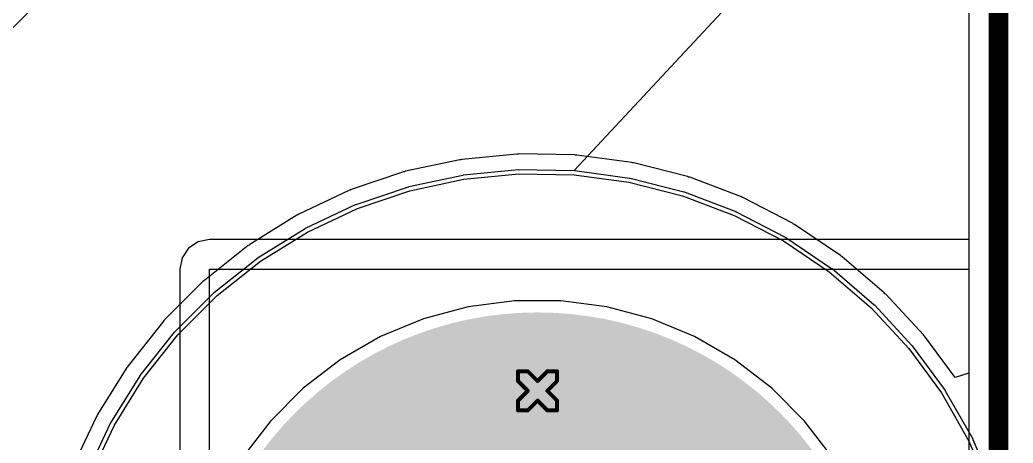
# Model space of a CAD drawing. Header units: inches. Extents: x -11 to 5379, y 0 to 5429.
# Drawn here: x 331.26 to 344.19, y 8.76 to 14.27 of the extents above; entities that cross this region are included whole.
import ezdxf

# ---------------------------------------------------------------- set-up
doc = ezdxf.new("R2010")
doc.units = ezdxf.units.IN
for name, color, linetype in [('Board Outline', 216, 'Continuous'), ('Bottom Layer', 5, 'Continuous'), ('Bottom Solder', 6, 'Continuous'), ('Drill Drawing', 1, 'Continuous'), ('GND', 16, 'Continuous'), ('Multi-Layer', 9, 'Continuous'), ('PWR', 76, 'Continuous'), ('Top Layer', 1, 'Continuous'), ('Top Solder', 216, 'Continuous'), ('Via Holes', 16, 'Continuous')]:
    doc.layers.add(name, color=color, linetype=linetype)

msp = doc.modelspace()

# ---------------------------------------------------------------- hatches: boundary and pattern name
at = {"layer": 'Bottom Layer'}
h = msp.add_hatch(color=5, dxfattribs=at)
edge = h.paths.add_edge_path()
edge.add_arc((338, 6), 4.36, 0, 360)
h = msp.add_hatch(color=5, dxfattribs=at)
edge = h.paths.add_edge_path()
edge.add_arc((338, 9.442), 0.3, 0, 360)
at = {"layer": 'Bottom Solder'}
h = msp.add_hatch(color=6, dxfattribs=at)
edge = h.paths.add_edge_path()
edge.add_arc((338, 6), 4.462, 0, 360)
at = {"layer": 'GND'}
h = msp.add_hatch(color=16, dxfattribs=at)
edge = h.paths.add_edge_path()
edge.add_arc((338, 6), 4.36, 0, 360)
h = msp.add_hatch(color=16, dxfattribs=at)
edge = h.paths.add_edge_path()
edge.add_arc((338, 9.442), 0.3, 0, 360)
at = {"layer": 'Multi-Layer'}
h = msp.add_hatch(color=9, dxfattribs=at)
edge = h.paths.add_edge_path()
edge.add_arc((338, 6), 4.36, 0, 360)
at = {"layer": 'PWR'}
h = msp.add_hatch(color=76, dxfattribs=at)
edge = h.paths.add_edge_path()
edge.add_arc((338, 6), 4.36, 0, 360)
h = msp.add_hatch(color=76, dxfattribs=at)
edge = h.paths.add_edge_path()
edge.add_arc((338, 9.442), 0.3, 0, 360)
at = {"layer": 'Top Layer'}
h = msp.add_hatch(color=1, dxfattribs=at)
edge = h.paths.add_edge_path()
edge.add_arc((338, 6), 4.36, 0, 360)
h = msp.add_hatch(color=1, dxfattribs=at)
edge = h.paths.add_edge_path()
edge.add_arc((338, 9.442), 0.3, 0, 360)
at = {"layer": 'Top Solder'}
h = msp.add_hatch(color=216, dxfattribs=at)
edge = h.paths.add_edge_path()
edge.add_arc((338, 6), 4.462, 0, 360)
at = {"layer": 'Via Holes'}
h = msp.add_hatch(color=7, dxfattribs=at)
edge = h.paths.add_edge_path()
edge.add_arc((338, 9.442), 0.15, 0, 360)

# ---------------------------------------------------------------- linework, layer by layer
at = {"layer": 'Board Outline'}
msp.add_lwpolyline([(344, 0, 0.254, 0.254, 0), (344, 110, 0.254, 0.254, 0)], format="xyseb", dxfattribs=at)
at = {"layer": 'Bottom Layer'}
for p, q in [((343.612, 100.329), (343.612, 9.672)), ((330.539, 13.537), (332.802, 15.8)), ((336.987, 12.449), (336.283, 12.299)), ((337.002, 12.45), (336.987, 12.449)), ((337.016, 12.454), (337.002, 12.45)), ((337.732, 12.523), (337.016, 12.454)), ((337.747, 12.522), (337.732, 12.523)), ((337.762, 12.524), (337.747, 12.522)), ((338.482, 12.511), (337.762, 12.524)), ((338.497, 12.508), (338.482, 12.511)), ((338.511, 12.508), (338.497, 12.508)), ((339.225, 12.413), (338.511, 12.508)), ((339.239, 12.408), (339.225, 12.413)), ((336.254, 12.291), (335.572, 12.06)), ((336.269, 12.293), (336.254, 12.291)), ((336.283, 12.299), (336.269, 12.293)), ((339.254, 12.407), (339.239, 12.408)), ((339.952, 12.23), (339.254, 12.407)), ((336.337, 12.045), (337.041, 12.196)), ((337.041, 12.196), (337.757, 12.265)), ((337.757, 12.265), (338.477, 12.252)), ((338.477, 12.252), (339.19, 12.156)), ((339.19, 12.156), (339.888, 11.979)), ((339.965, 12.224), (339.952, 12.23)), ((339.98, 12.221), (339.965, 12.224)), ((340.653, 11.965), (339.98, 12.221)), ((335.545, 12.049), (334.894, 11.742)), ((335.559, 12.053), (335.545, 12.049)), ((335.572, 12.06), (335.559, 12.053)), ((335.655, 11.815), (336.337, 12.045)), ((339.888, 11.979), (340.561, 11.723)), ((340.666, 11.957), (340.653, 11.965)), ((340.68, 11.953), (340.666, 11.957)), ((341.319, 11.622), (340.68, 11.953)), ((335.004, 11.508), (335.655, 11.815)), ((334.867, 11.728), (334.256, 11.348)), ((334.881, 11.733), (334.867, 11.728)), ((334.894, 11.742), (334.881, 11.733)), ((340.561, 11.723), (341.2, 11.392)), ((334.392, 11.128), (335.004, 11.508)), ((341.331, 11.612), (341.319, 11.622)), ((341.345, 11.607), (341.331, 11.612)), ((341.942, 11.204), (341.345, 11.607)), ((341.2, 11.392), (341.797, 10.99)), ((334.232, 11.331), (333.668, 10.884)), ((334.245, 11.338), (334.232, 11.331)), ((334.256, 11.348), (334.245, 11.338)), ((333.828, 10.681), (334.392, 11.128)), ((341.952, 11.194), (341.942, 11.204)), ((341.965, 11.186), (341.952, 11.194)), ((342.512, 10.718), (341.965, 11.186)), ((333.645, 10.864), (333.136, 10.355)), ((333.658, 10.872), (333.645, 10.864)), ((333.668, 10.884), (333.658, 10.872)), ((341.797, 10.99), (342.344, 10.522)), ((333.319, 10.172), (333.828, 10.681)), ((342.521, 10.706), (342.512, 10.718)), ((342.534, 10.698), (342.521, 10.706)), ((343.023, 10.17), (342.534, 10.698)), ((342.344, 10.522), (342.833, 9.994)), ((333.136, 10.355), (333.128, 10.343)), ((333.117, 10.333), (332.669, 9.769)), ((333.128, 10.343), (333.117, 10.333)), ((332.872, 9.608), (333.319, 10.172)), ((343.031, 10.157), (343.023, 10.17)), ((343.042, 10.147), (343.031, 10.157)), ((343.434, 9.614), (343.042, 10.147)), ((342.833, 9.994), (343.259, 9.414)), ((332.652, 9.745), (332.272, 9.133)), ((332.662, 9.756), (332.652, 9.745)), ((332.669, 9.769), (332.662, 9.756)), ((332.492, 8.996), (332.872, 9.608)), ((343.612, 9.672), (343.434, 9.614)), ((343.259, 9.414), (343.616, 8.788)), ((332.258, 9.107), (331.951, 8.456)), ((332.267, 9.119), (332.258, 9.107)), ((332.272, 9.133), (332.267, 9.119)), ((332.185, 8.345), (332.492, 8.996)), ((343.616, 8.788), (343.898, 8.126))]:
    msp.add_line(p, q, dxfattribs=at)
at = {"layer": 'Bottom Solder'}
for p, q in [((338.478, 12.307), (5379.208, 5429.208)), ((337.036, 12.251), (337.752, 12.32)), ((337.752, 12.32), (337.755, 12.319)), ((337.755, 12.319), (337.758, 12.32)), ((337.758, 12.32), (338.478, 12.307)), ((338.478, 12.307), (338.481, 12.306)), ((338.481, 12.306), (338.484, 12.307)), ((338.484, 12.307), (339.198, 12.211)), ((336.325, 12.099), (337.029, 12.25)), ((337.029, 12.25), (337.033, 12.25)), ((337.033, 12.25), (337.036, 12.251)), ((339.198, 12.211), (339.201, 12.209)), ((339.201, 12.209), (339.204, 12.209)), ((339.204, 12.209), (339.902, 12.032)), ((335.637, 11.867), (336.319, 12.098)), ((336.319, 12.098), (336.323, 12.097)), ((336.323, 12.097), (336.325, 12.099)), ((339.902, 12.032), (339.904, 12.03)), ((339.904, 12.03), (339.908, 12.031)), ((339.908, 12.031), (340.581, 11.775)), ((334.98, 11.558), (335.631, 11.865)), ((335.631, 11.865), (335.635, 11.865)), ((335.635, 11.865), (335.637, 11.867)), ((340.581, 11.775), (340.583, 11.772)), ((340.583, 11.772), (340.586, 11.772)), ((340.586, 11.772), (341.225, 11.441)), ((334.363, 11.175), (334.975, 11.555)), ((334.975, 11.555), (334.978, 11.555)), ((334.978, 11.555), (334.98, 11.558)), ((341.225, 11.441), (341.228, 11.438)), ((341.228, 11.438), (341.231, 11.438)), ((341.231, 11.438), (341.828, 11.035)), ((333.794, 10.724), (334.358, 11.171)), ((334.358, 11.171), (334.361, 11.172)), ((334.361, 11.172), (334.363, 11.175)), ((341.828, 11.035), (341.83, 11.033)), ((341.83, 11.033), (341.833, 11.032)), ((341.833, 11.032), (342.38, 10.563)), ((333.28, 10.211), (333.789, 10.72)), ((333.789, 10.72), (333.793, 10.721)), ((333.793, 10.721), (333.794, 10.724)), ((342.38, 10.563), (342.381, 10.56)), ((342.381, 10.56), (342.384, 10.559)), ((342.384, 10.559), (342.874, 10.031)), ((332.829, 9.642), (333.276, 10.206)), ((333.276, 10.206), (333.279, 10.208)), ((333.279, 10.208), (333.28, 10.211)), ((342.874, 10.031), (342.875, 10.028)), ((342.875, 10.028), (342.878, 10.027)), ((342.878, 10.027), (343.304, 9.446)), ((332.445, 9.026), (332.825, 9.637)), ((332.825, 9.637), (332.828, 9.639)), ((332.828, 9.639), (332.829, 9.642)), ((343.304, 9.446), (343.305, 9.443)), ((343.305, 9.443), (343.307, 9.441)), ((343.307, 9.441), (343.664, 8.816)), ((332.135, 8.369), (332.442, 9.02)), ((332.442, 9.02), (332.445, 9.022)), ((332.445, 9.022), (332.445, 9.026)), ((343.664, 8.816), (343.664, 8.812)), ((343.664, 8.812), (343.667, 8.81)), ((343.667, 8.81), (343.949, 8.148))]:
    msp.add_line(p, q, dxfattribs=at)
at = {"layer": 'Drill Drawing'}
for points in [[(337.746, 9.569, 0.0508, 0.0508, 0), (337.746, 9.696, 0.0508, 0.0508, 0)], [(337.746, 9.696, 0.0508, 0.0508, 0), (337.873, 9.696, 0.0508, 0.0508, 0)], [(337.873, 9.696, 0.0508, 0.0508, 0), (338, 9.569, 0.0508, 0.0508, 0)], [(338, 9.569, 0.0508, 0.0508, 0), (338.127, 9.696, 0.0508, 0.0508, 0)], [(338.127, 9.696, 0.0508, 0.0508, 0), (338.254, 9.696, 0.0508, 0.0508, 0)], [(338.254, 9.569, 0.0508, 0.0508, 0), (338.254, 9.696, 0.0508, 0.0508, 0)], [(337.746, 9.569, 0.0508, 0.0508, 0), (337.873, 9.442, 0.0508, 0.0508, 0)], [(338.127, 9.442, 0.0508, 0.0508, 0), (338.254, 9.569, 0.0508, 0.0508, 0)], [(337.746, 9.315, 0.0508, 0.0508, 0), (337.873, 9.442, 0.0508, 0.0508, 0)], [(338.127, 9.442, 0.0508, 0.0508, 0), (338.254, 9.315, 0.0508, 0.0508, 0)], [(337.746, 9.188, 0.0508, 0.0508, 0), (337.746, 9.315, 0.0508, 0.0508, 0)], [(337.873, 9.188, 0.0508, 0.0508, 0), (338, 9.315, 0.0508, 0.0508, 0)], [(338, 9.315, 0.0508, 0.0508, 0), (338.127, 9.188, 0.0508, 0.0508, 0)], [(338.254, 9.188, 0.0508, 0.0508, 0), (338.254, 9.315, 0.0508, 0.0508, 0)], [(337.746, 9.188, 0.0508, 0.0508, 0), (337.873, 9.188, 0.0508, 0.0508, 0)], [(338.127, 9.188, 0.0508, 0.0508, 0), (338.254, 9.188, 0.0508, 0.0508, 0)]]:
    msp.add_lwpolyline(points, format="xyseb", dxfattribs=at)
for points in [[(337.733, 9.696, 0.0254, 0.0254, 1), (337.759, 9.696, 0.0254, 0.0254, 1)], [(337.733, 9.696, 0.0254, 0.0254, 1), (337.759, 9.696, 0.0254, 0.0254, 1)], [(337.86, 9.696, 0.0254, 0.0254, 1), (337.886, 9.696, 0.0254, 0.0254, 1)], [(337.86, 9.696, 0.0254, 0.0254, 1), (337.886, 9.696, 0.0254, 0.0254, 1)], [(338.114, 9.696, 0.0254, 0.0254, 1), (338.14, 9.696, 0.0254, 0.0254, 1)], [(338.114, 9.696, 0.0254, 0.0254, 1), (338.14, 9.696, 0.0254, 0.0254, 1)], [(338.241, 9.696, 0.0254, 0.0254, 1), (338.267, 9.696, 0.0254, 0.0254, 1)], [(338.241, 9.696, 0.0254, 0.0254, 1), (338.267, 9.696, 0.0254, 0.0254, 1)], [(337.733, 9.569, 0.0254, 0.0254, 1), (337.759, 9.569, 0.0254, 0.0254, 1)], [(337.733, 9.569, 0.0254, 0.0254, 1), (337.759, 9.569, 0.0254, 0.0254, 1)], [(337.987, 9.569, 0.0254, 0.0254, 1), (338.013, 9.569, 0.0254, 0.0254, 1)], [(337.987, 9.569, 0.0254, 0.0254, 1), (338.013, 9.569, 0.0254, 0.0254, 1)], [(338.241, 9.569, 0.0254, 0.0254, 1), (338.267, 9.569, 0.0254, 0.0254, 1)], [(338.241, 9.569, 0.0254, 0.0254, 1), (338.267, 9.569, 0.0254, 0.0254, 1)], [(337.86, 9.442, 0.0254, 0.0254, 1), (337.886, 9.442, 0.0254, 0.0254, 1)], [(337.86, 9.442, 0.0254, 0.0254, 1), (337.886, 9.442, 0.0254, 0.0254, 1)], [(338.114, 9.442, 0.0254, 0.0254, 1), (338.14, 9.442, 0.0254, 0.0254, 1)], [(338.114, 9.442, 0.0254, 0.0254, 1), (338.14, 9.442, 0.0254, 0.0254, 1)], [(337.733, 9.315, 0.0254, 0.0254, 1), (337.759, 9.315, 0.0254, 0.0254, 1)], [(337.733, 9.315, 0.0254, 0.0254, 1), (337.759, 9.315, 0.0254, 0.0254, 1)], [(337.987, 9.315, 0.0254, 0.0254, 1), (338.013, 9.315, 0.0254, 0.0254, 1)], [(337.987, 9.315, 0.0254, 0.0254, 1), (338.013, 9.315, 0.0254, 0.0254, 1)], [(338.241, 9.315, 0.0254, 0.0254, 1), (338.267, 9.315, 0.0254, 0.0254, 1)], [(338.241, 9.315, 0.0254, 0.0254, 1), (338.267, 9.315, 0.0254, 0.0254, 1)], [(337.733, 9.188, 0.0254, 0.0254, 1), (337.759, 9.188, 0.0254, 0.0254, 1)], [(337.733, 9.188, 0.0254, 0.0254, 1), (337.759, 9.188, 0.0254, 0.0254, 1)], [(337.86, 9.188, 0.0254, 0.0254, 1), (337.886, 9.188, 0.0254, 0.0254, 1)], [(337.86, 9.188, 0.0254, 0.0254, 1), (337.886, 9.188, 0.0254, 0.0254, 1)], [(338.114, 9.188, 0.0254, 0.0254, 1), (338.14, 9.188, 0.0254, 0.0254, 1)], [(338.114, 9.188, 0.0254, 0.0254, 1), (338.14, 9.188, 0.0254, 0.0254, 1)], [(338.241, 9.188, 0.0254, 0.0254, 1), (338.267, 9.188, 0.0254, 0.0254, 1)], [(338.241, 9.188, 0.0254, 0.0254, 1), (338.267, 9.188, 0.0254, 0.0254, 1)]]:
    msp.add_lwpolyline(points, format="xyseb", close=True, dxfattribs=at)
at = {"layer": 'GND'}
for p, q in [((343.612, 97.629), (343.612, 11.412)), ((333.582, 11.382), (333.456, 11.298)), ((333.731, 11.412), (333.582, 11.382)), ((343.612, 11.412), (333.731, 11.412)), ((333.456, 11.298), (333.372, 11.172)), ((333.372, 11.172), (333.342, 11.024)), ((333.342, 11.024), (333.342, 2.625)), ((333.731, 2.236), (333.731, 11.024)), ((333.731, 11.024), (343.612, 11.024)), ((343.612, 11.024), (343.612, 0.388))]:
    msp.add_line(p, q, dxfattribs=at)
at = {"layer": 'PWR'}
for p, q in [((343.612, 73.359), (343.612, 0.388)), ((337.698, 10.614), (337.098, 10.535)), ((338.302, 10.614), (337.698, 10.614)), ((338.902, 10.535), (338.302, 10.614)), ((337.098, 10.535), (336.514, 10.379)), ((339.486, 10.379), (338.902, 10.535)), ((336.514, 10.379), (335.955, 10.147)), ((340.045, 10.147), (339.486, 10.379)), ((335.955, 10.147), (335.431, 9.845)), ((340.569, 9.845), (340.045, 10.147)), ((335.431, 9.845), (334.951, 9.476)), ((341.049, 9.476), (340.569, 9.845)), ((334.951, 9.476), (334.524, 9.049)), ((341.476, 9.049), (341.049, 9.476)), ((334.524, 9.049), (334.155, 8.569)), ((341.845, 8.569), (341.476, 9.049))]:
    msp.add_line(p, q, dxfattribs=at)
at = {"layer": 'Top Layer'}
for p, q in [((343.612, 49.376), (343.612, 9.671)), ((336.987, 12.449), (336.283, 12.299)), ((337.002, 12.45), (336.987, 12.449)), ((337.016, 12.454), (337.002, 12.45)), ((337.732, 12.523), (337.016, 12.454)), ((337.747, 12.522), (337.732, 12.523)), ((337.762, 12.524), (337.747, 12.522)), ((338.482, 12.511), (337.762, 12.524)), ((338.496, 12.508), (338.482, 12.511)), ((338.511, 12.508), (338.496, 12.508)), ((339.225, 12.413), (338.511, 12.508)), ((339.239, 12.408), (339.225, 12.413)), ((336.254, 12.291), (335.572, 12.06)), ((336.269, 12.293), (336.254, 12.291)), ((336.283, 12.299), (336.269, 12.293)), ((339.254, 12.407), (339.239, 12.408)), ((339.952, 12.23), (339.254, 12.407)), ((336.337, 12.045), (337.041, 12.196)), ((337.041, 12.196), (337.757, 12.265)), ((337.757, 12.265), (338.477, 12.252)), ((338.477, 12.252), (339.19, 12.156)), ((339.19, 12.156), (339.888, 11.979)), ((339.965, 12.224), (339.952, 12.23)), ((339.98, 12.221), (339.965, 12.224)), ((340.653, 11.965), (339.98, 12.221)), ((335.545, 12.049), (334.893, 11.742)), ((335.559, 12.053), (335.545, 12.049)), ((335.572, 12.06), (335.559, 12.053)), ((335.655, 11.815), (336.337, 12.045)), ((339.888, 11.979), (340.561, 11.723)), ((340.666, 11.957), (340.653, 11.965)), ((340.68, 11.953), (340.666, 11.957)), ((341.319, 11.622), (340.68, 11.953)), ((335.004, 11.508), (335.655, 11.815)), ((334.867, 11.728), (334.256, 11.348)), ((334.881, 11.733), (334.867, 11.728)), ((334.893, 11.742), (334.881, 11.733)), ((340.561, 11.723), (341.2, 11.392)), ((334.392, 11.128), (335.004, 11.508)), ((341.331, 11.612), (341.319, 11.622)), ((341.345, 11.607), (341.331, 11.612)), ((341.942, 11.204), (341.345, 11.607)), ((341.2, 11.392), (341.797, 10.99)), ((334.232, 11.331), (333.668, 10.884)), ((334.245, 11.338), (334.232, 11.331)), ((334.256, 11.348), (334.245, 11.338)), ((333.828, 10.681), (334.392, 11.128)), ((341.952, 11.194), (341.942, 11.204)), ((341.965, 11.186), (341.952, 11.194)), ((342.512, 10.718), (341.965, 11.186)), ((333.645, 10.864), (333.136, 10.355)), ((333.658, 10.872), (333.645, 10.864)), ((333.668, 10.884), (333.658, 10.872)), ((341.797, 10.99), (342.344, 10.522)), ((333.319, 10.172), (333.828, 10.681)), ((342.521, 10.706), (342.512, 10.718)), ((342.534, 10.698), (342.521, 10.706)), ((343.023, 10.17), (342.534, 10.698)), ((342.344, 10.522), (342.833, 9.994)), ((333.136, 10.355), (333.128, 10.343)), ((333.117, 10.333), (332.669, 9.769)), ((333.128, 10.343), (333.117, 10.333)), ((332.872, 9.608), (333.319, 10.172)), ((343.031, 10.157), (343.023, 10.17)), ((343.042, 10.147), (343.031, 10.157)), ((343.434, 9.614), (343.042, 10.147)), ((342.833, 9.994), (343.259, 9.414)), ((332.652, 9.745), (332.272, 9.133)), ((332.662, 9.756), (332.652, 9.745)), ((332.669, 9.769), (332.662, 9.756)), ((332.492, 8.996), (332.872, 9.608)), ((343.612, 9.671), (343.434, 9.614)), ((343.259, 9.414), (343.616, 8.788)), ((332.258, 9.107), (331.951, 8.456)), ((332.267, 9.119), (332.258, 9.107)), ((332.272, 9.133), (332.267, 9.119)), ((332.185, 8.345), (332.492, 8.996)), ((343.616, 8.788), (343.898, 8.126))]:
    msp.add_line(p, q, dxfattribs=at)
at = {"layer": 'Top Solder'}
for p, q in [((338.478, 12.307), (5379.208, 5429.208)), ((337.035, 12.251), (337.752, 12.32)), ((337.752, 12.32), (337.755, 12.319)), ((337.755, 12.319), (337.758, 12.32)), ((337.758, 12.32), (338.478, 12.307)), ((338.478, 12.307), (338.481, 12.306)), ((338.481, 12.306), (338.484, 12.307)), ((338.484, 12.307), (339.198, 12.211)), ((336.325, 12.099), (337.029, 12.25)), ((337.029, 12.25), (337.033, 12.25)), ((337.033, 12.25), (337.035, 12.251)), ((339.198, 12.211), (339.201, 12.209)), ((339.201, 12.209), (339.204, 12.209)), ((339.204, 12.209), (339.902, 12.032)), ((335.637, 11.867), (336.319, 12.098)), ((336.319, 12.098), (336.323, 12.097)), ((336.323, 12.097), (336.325, 12.099)), ((339.902, 12.032), (339.904, 12.03)), ((339.904, 12.03), (339.908, 12.031)), ((339.908, 12.031), (340.581, 11.775)), ((334.98, 11.558), (335.631, 11.865)), ((335.631, 11.865), (335.635, 11.865)), ((335.635, 11.865), (335.637, 11.867)), ((340.581, 11.775), (340.583, 11.772)), ((340.583, 11.772), (340.586, 11.772)), ((340.586, 11.772), (341.225, 11.441)), ((334.363, 11.175), (334.975, 11.555)), ((334.975, 11.555), (334.978, 11.555)), ((334.978, 11.555), (334.98, 11.558)), ((341.225, 11.441), (341.228, 11.438)), ((341.228, 11.438), (341.231, 11.438)), ((341.231, 11.438), (341.828, 11.035)), ((333.794, 10.724), (334.358, 11.171)), ((334.358, 11.171), (334.361, 11.172)), ((334.361, 11.172), (334.363, 11.175)), ((341.828, 11.035), (341.83, 11.033)), ((341.83, 11.033), (341.833, 11.032)), ((341.833, 11.032), (342.38, 10.563)), ((333.28, 10.211), (333.789, 10.72)), ((333.789, 10.72), (333.793, 10.721)), ((333.793, 10.721), (333.794, 10.724)), ((342.38, 10.563), (342.381, 10.56)), ((342.381, 10.56), (342.384, 10.559)), ((342.384, 10.559), (342.874, 10.031)), ((332.829, 9.642), (333.276, 10.206)), ((333.276, 10.206), (333.279, 10.208)), ((333.279, 10.208), (333.28, 10.211)), ((342.874, 10.031), (342.875, 10.028)), ((342.875, 10.028), (342.878, 10.027)), ((342.878, 10.027), (343.304, 9.446)), ((332.445, 9.026), (332.825, 9.637)), ((332.825, 9.637), (332.828, 9.639)), ((332.828, 9.639), (332.829, 9.642)), ((343.304, 9.446), (343.305, 9.443)), ((343.305, 9.443), (343.307, 9.441)), ((343.307, 9.441), (343.664, 8.816)), ((332.135, 8.369), (332.442, 9.02)), ((332.442, 9.02), (332.445, 9.022)), ((332.445, 9.022), (332.445, 9.026)), ((343.664, 8.816), (343.664, 8.812)), ((343.664, 8.812), (343.667, 8.81)), ((343.667, 8.81), (343.949, 8.148))]:
    msp.add_line(p, q, dxfattribs=at)

doc.saveas('drawing.dxf')
